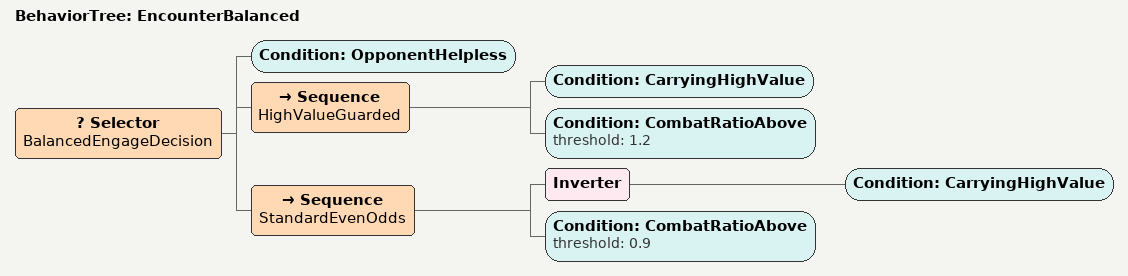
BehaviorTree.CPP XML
<?xml version="1.0" encoding="UTF-8"?>
<root BTCPP_format="4">
  <BehaviorTree ID="EncounterBalanced">
    <Selector name="BalancedEngageDecision">
      <Condition ID="OpponentHelpless"/>
      <Sequence name="HighValueGuarded">
        <Condition ID="CarryingHighValue"/>
        <Condition ID="CombatRatioAbove" threshold="1.2"/>
      </Sequence>
      <Sequence name="StandardEvenOdds">
        <Inverter>
          <Condition ID="CarryingHighValue"/>
        </Inverter>
        <Condition ID="CombatRatioAbove" threshold="0.9"/>
      </Sequence>
    </Selector>
  </BehaviorTree>
</root>
